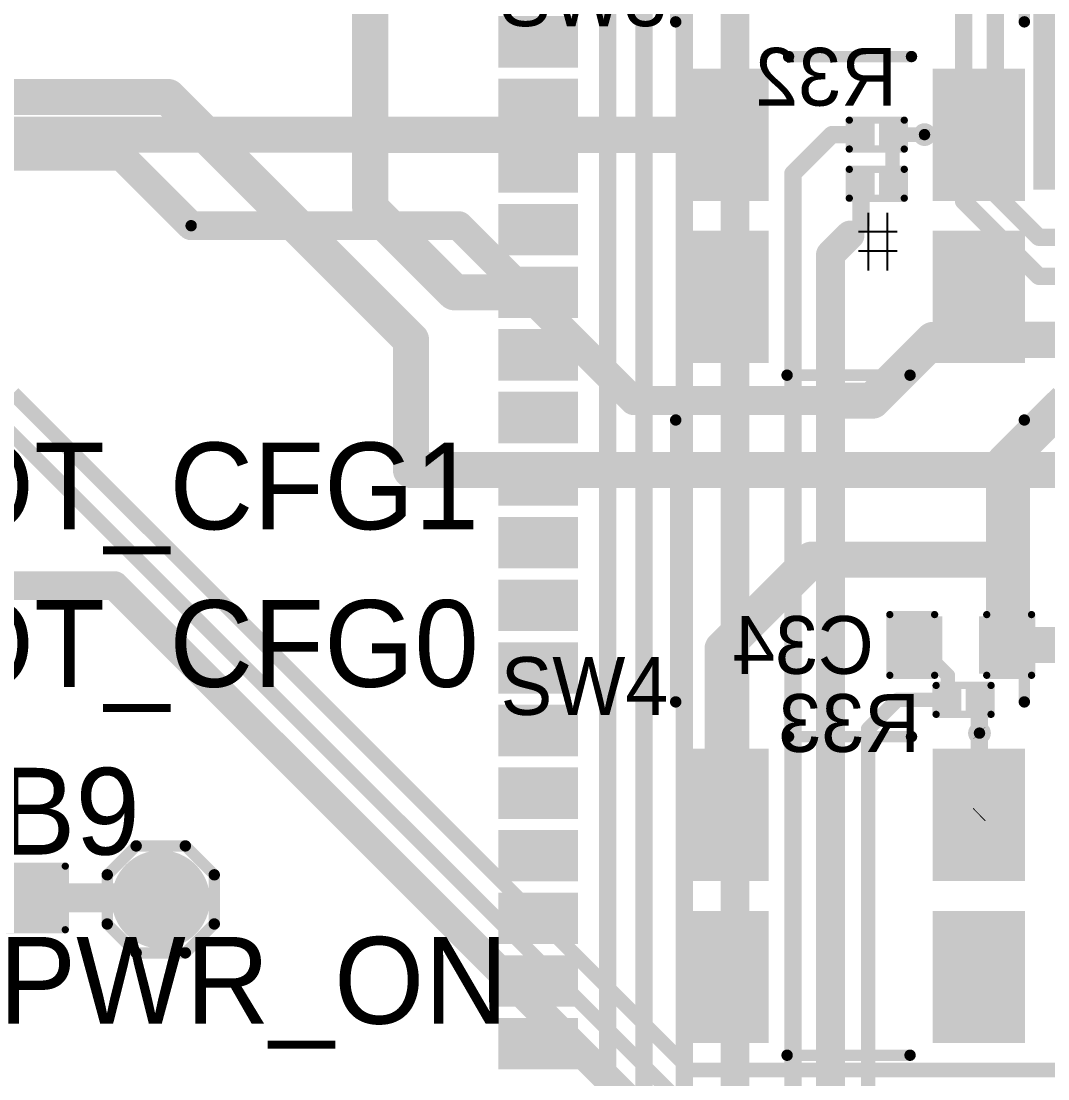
# Model space of a CAD drawing. Header units: millimetres. Extents: x 0.85 to 4.91, y 0.77 to 5.15.
# Drawn here: x 3.355 to 4.064, y 3.252 to 3.983 of the extents above; entities that cross this region are included whole.
import ezdxf

# ---------------------------------------------------------------- set-up
doc = ezdxf.new("R2010")
doc.units = ezdxf.units.MM
doc.header["$MEASUREMENT"] = 0
for name, color, linetype in [('BottomLayer', 5, 'Continuous'), ('BottomOverlay', 54, 'Continuous'), ('BottomPaste', 16, 'Continuous'), ('BottomSolder', 6, 'Continuous'), ('MultiLayer', 9, 'Continuous'), ('TopLayer', 1, 'Continuous'), ('TopOverlay', 2, 'Continuous'), ('TopPaste', 8, 'Continuous'), ('TopSolder', 216, 'Continuous'), ('ViaHoleLayer', 16, 'Continuous')]:
    doc.layers.add(name, color=color, linetype=linetype)

# ---------------------------------------------------------------- blocks, each defined once
blk = doc.blocks.new('S5P4418_B_8')
at = {"layer": 'BottomLayer'}
for points in [[(0.98032, 0.7874), (1.02756, 0.7874), (0.98032, 0.81496), (1.02756, 0.81496)], [(0.98032, 0.74409), (1.02756, 0.74409), (0.98032, 0.77165), (1.02756, 0.77165)], [(0.98032, 0.70079), (1.02756, 0.70079), (0.98032, 0.72835), (1.02756, 0.72835)], [(0.98032, 0.65748), (1.02756, 0.65748), (0.98032, 0.68504), (1.02756, 0.68504)], [(0.98032, 0.61417), (1.02756, 0.61417), (0.98032, 0.64173), (1.02756, 0.64173)], [(0.98032, 0.57087), (1.02756, 0.57087), (0.98032, 0.59843), (1.02756, 0.59843)], [(0.98032, 0.52756), (1.02756, 0.52756), (0.98032, 0.55512), (1.02756, 0.55512)], [(0.98032, 0.48425), (1.02756, 0.48425), (0.98032, 0.51181), (1.02756, 0.51181)], [(0.98032, 0.44094), (1.02756, 0.44094), (0.98032, 0.4685), (1.02756, 0.4685)], [(0.98032, 0.39764), (1.02756, 0.39764), (0.98032, 0.4252), (1.02756, 0.4252)], [(0.98032, 0.35433), (1.02756, 0.35433), (0.98032, 0.38189), (1.02756, 0.38189)], [(0.98032, 0.31102), (1.02756, 0.31102), (0.98032, 0.33858), (1.02756, 0.33858)], [(0.98032, 0.26772), (1.02756, 0.26772), (0.98032, 0.29528), (1.02756, 0.29528)], [(0.98032, 0.22441), (1.02756, 0.22441), (0.98032, 0.25197), (1.02756, 0.25197)], [(0.98032, 0.1811), (1.02756, 0.1811), (0.98032, 0.20866), (1.02756, 0.20866)], [(0.98032, 0.1378), (1.02756, 0.1378), (0.98032, 0.16535), (1.02756, 0.16535)], [(0.98032, 0.09449), (1.02756, 0.09449), (0.98032, 0.12205), (1.02756, 0.12205)]]:
    blk.add_solid(points, dxfattribs=at)
at = {"layer": 'BottomPaste'}
for points in [[(0.98032, 0.7874), (1.02756, 0.7874), (0.98032, 0.81496), (1.02756, 0.81496)], [(0.98032, 0.74409), (1.02756, 0.74409), (0.98032, 0.77165), (1.02756, 0.77165)], [(0.98032, 0.70079), (1.02756, 0.70079), (0.98032, 0.72835), (1.02756, 0.72835)], [(0.98032, 0.65748), (1.02756, 0.65748), (0.98032, 0.68504), (1.02756, 0.68504)], [(0.98032, 0.61417), (1.02756, 0.61417), (0.98032, 0.64173), (1.02756, 0.64173)], [(0.98032, 0.57087), (1.02756, 0.57087), (0.98032, 0.59843), (1.02756, 0.59843)], [(0.98032, 0.52756), (1.02756, 0.52756), (0.98032, 0.55512), (1.02756, 0.55512)], [(0.98032, 0.48425), (1.02756, 0.48425), (0.98032, 0.51181), (1.02756, 0.51181)], [(0.98032, 0.44094), (1.02756, 0.44094), (0.98032, 0.4685), (1.02756, 0.4685)], [(0.98032, 0.39764), (1.02756, 0.39764), (0.98032, 0.4252), (1.02756, 0.4252)], [(0.98032, 0.35433), (1.02756, 0.35433), (0.98032, 0.38189), (1.02756, 0.38189)], [(0.98032, 0.31102), (1.02756, 0.31102), (0.98032, 0.33858), (1.02756, 0.33858)], [(0.98032, 0.26772), (1.02756, 0.26772), (0.98032, 0.29528), (1.02756, 0.29528)], [(0.98032, 0.22441), (1.02756, 0.22441), (0.98032, 0.25197), (1.02756, 0.25197)], [(0.98032, 0.1811), (1.02756, 0.1811), (0.98032, 0.20866), (1.02756, 0.20866)], [(0.98032, 0.1378), (1.02756, 0.1378), (0.98032, 0.16535), (1.02756, 0.16535)], [(0.98032, 0.09449), (1.02756, 0.09449), (0.98032, 0.12205), (1.02756, 0.12205)]]:
    blk.add_solid(points, dxfattribs=at)
at = {"layer": 'BottomSolder'}
for points in [[(0.97632, 0.7834), (1.03156, 0.7834), (0.97632, 0.81896), (1.03156, 0.81896)], [(0.97632, 0.74009), (1.03156, 0.74009), (0.97632, 0.77565), (1.03156, 0.77565)], [(0.97632, 0.69679), (1.03156, 0.69679), (0.97632, 0.73235), (1.03156, 0.73235)], [(0.97632, 0.65348), (1.03156, 0.65348), (0.97632, 0.68904), (1.03156, 0.68904)], [(0.97632, 0.61017), (1.03156, 0.61017), (0.97632, 0.64573), (1.03156, 0.64573)], [(0.97632, 0.56687), (1.03156, 0.56687), (0.97632, 0.60243), (1.03156, 0.60243)], [(0.97632, 0.52356), (1.03156, 0.52356), (0.97632, 0.55912), (1.03156, 0.55912)], [(0.97632, 0.48025), (1.03156, 0.48025), (0.97632, 0.51581), (1.03156, 0.51581)], [(0.97632, 0.43694), (1.03156, 0.43694), (0.97632, 0.4725), (1.03156, 0.4725)], [(0.97632, 0.39364), (1.03156, 0.39364), (0.97632, 0.4292), (1.03156, 0.4292)], [(0.97632, 0.35033), (1.03156, 0.35033), (0.97632, 0.38589), (1.03156, 0.38589)], [(0.97632, 0.30702), (1.03156, 0.30702), (0.97632, 0.34258), (1.03156, 0.34258)], [(0.97632, 0.26372), (1.03156, 0.26372), (0.97632, 0.29928), (1.03156, 0.29928)], [(0.97632, 0.22041), (1.03156, 0.22041), (0.97632, 0.25597), (1.03156, 0.25597)], [(0.97632, 0.1771), (1.03156, 0.1771), (0.97632, 0.21266), (1.03156, 0.21266)], [(0.97632, 0.1338), (1.03156, 0.1338), (0.97632, 0.16935), (1.03156, 0.16935)], [(0.97632, 0.09049), (1.03156, 0.09049), (0.97632, 0.12605), (1.03156, 0.12605)]]:
    blk.add_solid(points, dxfattribs=at)
blk = doc.blocks.new('S______B______15')
at = {"layer": 'TopLayer'}
for points in [[(-0.015, -0.0175), (-0.015, 0.0175), (-0.045, -0.0175), (-0.045, 0.0175)], [(0.045, -0.0175), (0.045, 0.0175), (0.015, -0.0175), (0.015, 0.0175)]]:
    blk.add_solid(points, dxfattribs=at)
at = {"layer": 'TopOverlay', "const_width": 0.005}
for points in [[(0.05, 0.022), (-0.05, 0.022)], [(-0.05, 0.022), (-0.05, -0.022)], [(0.05, 0.022), (0.05, -0.022)], [(0.05, -0.022), (-0.05, -0.022)]]:
    blk.add_lwpolyline(points, dxfattribs=at)
at = {"layer": 'TopOverlay', "const_width": 0.0025}
for points in [[(-0.05125, 0.022, 1), (-0.04875, 0.022, 1)], [(-0.05125, 0.022, 1), (-0.04875, 0.022, 1)], [(0.04875, 0.022, 1), (0.05125, 0.022, 1)], [(0.04875, 0.022, 1), (0.05125, 0.022, 1)], [(-0.05125, -0.022, 1), (-0.04875, -0.022, 1)], [(-0.05125, -0.022, 1), (-0.04875, -0.022, 1)], [(0.04875, -0.022, 1), (0.05125, -0.022, 1)], [(0.04875, -0.022, 1), (0.05125, -0.022, 1)]]:
    blk.add_lwpolyline(points, format="xyb", close=True, dxfattribs=at)
at = {"layer": 'TopPaste'}
for points in [[(-0.015, -0.0175), (-0.015, 0.0175), (-0.045, -0.0175), (-0.045, 0.0175)], [(0.045, -0.0175), (0.045, 0.0175), (0.015, -0.0175), (0.015, 0.0175)]]:
    blk.add_solid(points, dxfattribs=at)
at = {"layer": 'TopSolder'}
for points in [[(-0.011, -0.0215), (-0.011, 0.0215), (-0.049, -0.0215), (-0.049, 0.0215)], [(0.049, -0.0215), (0.049, 0.0215), (0.011, -0.0215), (0.011, 0.0215)]]:
    blk.add_solid(points, dxfattribs=at)
blk = doc.blocks.new('TEST_POINT_45')
at = {"layer": 'TopLayer', "const_width": 0.03}
blk.add_lwpolyline([(-0.015, 0, 1), (0.015, 0, 1)], format="xyb", close=True, dxfattribs=at)
at = {"layer": 'TopOverlay', "const_width": 0.00787}
for points in [[(-0.037, 0.017), (-0.017, 0.037)], [(-0.017, 0.037), (0.017, 0.037)], [(-0.017, 0.037), (0.017, 0.037)], [(0.017, 0.037), (0.037, 0.017)], [(-0.037, -0.017), (-0.037, 0.017)], [(0.037, -0.017), (0.037, 0.017)], [(-0.037, -0.017), (-0.017, -0.037)], [(0.017, -0.037), (0.037, -0.017)], [(-0.017, -0.037), (0.017, -0.037)], [(-0.017, -0.037), (0.017, -0.037)]]:
    blk.add_lwpolyline(points, dxfattribs=at)
at = {"layer": 'TopOverlay', "const_width": 0.00394}
for points in [[(-0.01897, 0.037, 1), (-0.01503, 0.037, 1)], [(-0.01897, 0.037, 1), (-0.01503, 0.037, 1)], [(-0.01897, 0.037, 1), (-0.01503, 0.037, 1)], [(0.01503, 0.037, 1), (0.01897, 0.037, 1)], [(0.01503, 0.037, 1), (0.01897, 0.037, 1)], [(0.01503, 0.037, 1), (0.01897, 0.037, 1)], [(-0.03897, 0.017, 1), (-0.03503, 0.017, 1)], [(-0.03897, 0.017, 1), (-0.03503, 0.017, 1)], [(0.03503, 0.017, 1), (0.03897, 0.017, 1)], [(0.03503, 0.017, 1), (0.03897, 0.017, 1)], [(-0.03897, -0.017, 1), (-0.03503, -0.017, 1)], [(-0.03897, -0.017, 1), (-0.03503, -0.017, 1)], [(0.03503, -0.017, 1), (0.03897, -0.017, 1)], [(0.03503, -0.017, 1), (0.03897, -0.017, 1)], [(-0.01897, -0.037, 1), (-0.01503, -0.037, 1)], [(-0.01897, -0.037, 1), (-0.01503, -0.037, 1)], [(-0.01897, -0.037, 1), (-0.01503, -0.037, 1)], [(0.01503, -0.037, 1), (0.01897, -0.037, 1)], [(0.01503, -0.037, 1), (0.01897, -0.037, 1)], [(0.01503, -0.037, 1), (0.01897, -0.037, 1)]]:
    blk.add_lwpolyline(points, format="xyb", close=True, dxfattribs=at)
at = {"layer": 'TopPaste', "const_width": 0.03}
blk.add_lwpolyline([(-0.015, 0, 1), (0.015, 0, 1)], format="xyb", close=True, dxfattribs=at)
at = {"layer": 'TopSolder', "const_width": 0.034}
blk.add_lwpolyline([(-0.017, 0, 1), (0.017, 0, 1)], format="xyb", close=True, dxfattribs=at)
blk = doc.blocks.new('TL3301NF160QG_TR_142')
at = {"layer": 'TopLayer'}
for points in [[(-0.1374, 0.11654), (-0.22087, 0.11654), (-0.1374, 0.06063), (-0.22087, 0.06063)], [(0.22087, 0.11654), (0.1374, 0.11654), (0.22087, 0.06063), (0.1374, 0.06063)], [(-0.1374, -0.06063), (-0.22087, -0.06063), (-0.1374, -0.11654), (-0.22087, -0.11654)], [(0.22087, -0.06063), (0.1374, -0.06063), (0.22087, -0.11654), (0.1374, -0.11654)]]:
    blk.add_solid(points, dxfattribs=at)
at = {"layer": 'TopOverlay', "const_width": 0.00787}
for points in [[(-0.101, 0.121), (0.094, 0.121)], [(-0.125, 0.043), (-0.125, -0.042)], [(0.125, 0.044), (0.125, -0.041)], [(-0.101, -0.12), (0.094, -0.12)]]:
    blk.add_lwpolyline(points, dxfattribs=at)
at = {"layer": 'TopOverlay', "const_width": 0.00394}
for points in [[(-0.10297, 0.121, 1), (-0.09903, 0.121, 1)], [(0.09203, 0.121, 1), (0.09597, 0.121, 1)], [(-0.12697, 0.043, 1), (-0.12303, 0.043, 1)], [(0.12303, 0.044, 1), (0.12697, 0.044, 1)], [(-0.12697, -0.042, 1), (-0.12303, -0.042, 1)], [(0.12303, -0.041, 1), (0.12697, -0.041, 1)], [(-0.10297, -0.12, 1), (-0.09903, -0.12, 1)], [(0.09203, -0.12, 1), (0.09597, -0.12, 1)]]:
    blk.add_lwpolyline(points, format="xyb", close=True, dxfattribs=at)
at = {"layer": 'TopPaste'}
for points in [[(-0.1374, 0.11654), (-0.22087, 0.11654), (-0.1374, 0.06063), (-0.22087, 0.06063)], [(0.22087, 0.11654), (0.1374, 0.11654), (0.22087, 0.06063), (0.1374, 0.06063)], [(-0.1374, -0.06063), (-0.22087, -0.06063), (-0.1374, -0.11654), (-0.22087, -0.11654)], [(0.22087, -0.06063), (0.1374, -0.06063), (0.22087, -0.11654), (0.1374, -0.11654)]]:
    blk.add_solid(points, dxfattribs=at)
at = {"layer": 'TopSolder'}
for points in [[(-0.1334, 0.12054), (-0.22487, 0.12054), (-0.1334, 0.05663), (-0.22487, 0.05663)], [(0.22487, 0.12054), (0.1334, 0.12054), (0.22487, 0.05663), (0.1334, 0.05663)], [(-0.1334, -0.05663), (-0.22487, -0.05663), (-0.1334, -0.12054), (-0.22487, -0.12054)], [(0.22487, -0.05663), (0.1334, -0.05663), (0.22487, -0.12054), (0.1334, -0.12054)]]:
    blk.add_solid(points, dxfattribs=at)
blk = doc.blocks.new('TL3301NF160QG_TR_143')
at = {"layer": 'TopLayer'}
for points in [[(-0.1374, 0.11654), (-0.22087, 0.11654), (-0.1374, 0.06063), (-0.22087, 0.06063)], [(0.22087, 0.11654), (0.1374, 0.11654), (0.22087, 0.06063), (0.1374, 0.06063)], [(-0.1374, -0.06063), (-0.22087, -0.06063), (-0.1374, -0.11654), (-0.22087, -0.11654)], [(0.22087, -0.06063), (0.1374, -0.06063), (0.22087, -0.11654), (0.1374, -0.11654)]]:
    blk.add_solid(points, dxfattribs=at)
at = {"layer": 'TopOverlay', "const_width": 0.00787}
for points in [[(-0.101, 0.121), (0.094, 0.121)], [(-0.125, 0.043), (-0.125, -0.042)], [(0.125, 0.044), (0.125, -0.041)], [(-0.101, -0.12), (0.094, -0.12)]]:
    blk.add_lwpolyline(points, dxfattribs=at)
at = {"layer": 'TopOverlay', "const_width": 0.00394}
for points in [[(-0.10297, 0.121, 1), (-0.09903, 0.121, 1)], [(0.09203, 0.121, 1), (0.09597, 0.121, 1)], [(-0.12697, 0.043, 1), (-0.12303, 0.043, 1)], [(0.12303, 0.044, 1), (0.12697, 0.044, 1)], [(-0.12697, -0.042, 1), (-0.12303, -0.042, 1)], [(0.12303, -0.041, 1), (0.12697, -0.041, 1)], [(-0.10297, -0.12, 1), (-0.09903, -0.12, 1)], [(0.09203, -0.12, 1), (0.09597, -0.12, 1)]]:
    blk.add_lwpolyline(points, format="xyb", close=True, dxfattribs=at)
at = {"layer": 'TopPaste'}
for points in [[(-0.1374, 0.11654), (-0.22087, 0.11654), (-0.1374, 0.06063), (-0.22087, 0.06063)], [(0.22087, 0.11654), (0.1374, 0.11654), (0.22087, 0.06063), (0.1374, 0.06063)], [(-0.1374, -0.06063), (-0.22087, -0.06063), (-0.1374, -0.11654), (-0.22087, -0.11654)], [(0.22087, -0.06063), (0.1374, -0.06063), (0.22087, -0.11654), (0.1374, -0.11654)]]:
    blk.add_solid(points, dxfattribs=at)
at = {"layer": 'TopSolder'}
for points in [[(-0.1334, 0.12054), (-0.22487, 0.12054), (-0.1334, 0.05663), (-0.22487, 0.05663)], [(0.22487, 0.12054), (0.1334, 0.12054), (0.22487, 0.05663), (0.1334, 0.05663)], [(-0.1334, -0.05663), (-0.22487, -0.05663), (-0.1334, -0.12054), (-0.22487, -0.12054)], [(0.22487, -0.05663), (0.1334, -0.05663), (0.22487, -0.12054), (0.1334, -0.12054)]]:
    blk.add_solid(points, dxfattribs=at)
blk = doc.blocks.new('TL3301NF160QG_TR_144')
at = {"layer": 'TopLayer'}
for points in [[(-0.1374, 0.11654), (-0.22087, 0.11654), (-0.1374, 0.06063), (-0.22087, 0.06063)], [(0.22087, 0.11654), (0.1374, 0.11654), (0.22087, 0.06063), (0.1374, 0.06063)], [(-0.1374, -0.06063), (-0.22087, -0.06063), (-0.1374, -0.11654), (-0.22087, -0.11654)], [(0.22087, -0.06063), (0.1374, -0.06063), (0.22087, -0.11654), (0.1374, -0.11654)]]:
    blk.add_solid(points, dxfattribs=at)
at = {"layer": 'TopOverlay', "const_width": 0.00787}
for points in [[(-0.101, 0.121), (0.094, 0.121)], [(-0.125, 0.043), (-0.125, -0.042)], [(0.125, 0.044), (0.125, -0.041)], [(-0.101, -0.12), (0.094, -0.12)]]:
    blk.add_lwpolyline(points, dxfattribs=at)
at = {"layer": 'TopOverlay', "const_width": 0.00394}
for points in [[(-0.10297, 0.121, 1), (-0.09903, 0.121, 1)], [(0.09203, 0.121, 1), (0.09597, 0.121, 1)], [(-0.12697, 0.043, 1), (-0.12303, 0.043, 1)], [(0.12303, 0.044, 1), (0.12697, 0.044, 1)], [(-0.12697, -0.042, 1), (-0.12303, -0.042, 1)], [(0.12303, -0.041, 1), (0.12697, -0.041, 1)], [(-0.10297, -0.12, 1), (-0.09903, -0.12, 1)], [(0.09203, -0.12, 1), (0.09597, -0.12, 1)]]:
    blk.add_lwpolyline(points, format="xyb", close=True, dxfattribs=at)
at = {"layer": 'TopPaste'}
for points in [[(-0.1374, 0.11654), (-0.22087, 0.11654), (-0.1374, 0.06063), (-0.22087, 0.06063)], [(0.22087, 0.11654), (0.1374, 0.11654), (0.22087, 0.06063), (0.1374, 0.06063)], [(-0.1374, -0.06063), (-0.22087, -0.06063), (-0.1374, -0.11654), (-0.22087, -0.11654)], [(0.22087, -0.06063), (0.1374, -0.06063), (0.22087, -0.11654), (0.1374, -0.11654)]]:
    blk.add_solid(points, dxfattribs=at)
at = {"layer": 'TopSolder'}
for points in [[(-0.1334, 0.12054), (-0.22487, 0.12054), (-0.1334, 0.05663), (-0.22487, 0.05663)], [(0.22487, 0.12054), (0.1334, 0.12054), (0.22487, 0.05663), (0.1334, 0.05663)], [(-0.1334, -0.05663), (-0.22487, -0.05663), (-0.1334, -0.12054), (-0.22487, -0.12054)], [(0.22487, -0.05663), (0.1334, -0.05663), (0.22487, -0.12054), (0.1334, -0.12054)]]:
    blk.add_solid(points, dxfattribs=at)
blk = doc.blocks.new('R___0201_B_175')
at = {"layer": 'BottomLayer'}
for points in [[(-0.01614, -0.00728), (-0.00551, -0.00728), (-0.01614, 0.00728), (-0.00551, 0.00728)], [(0.00551, -0.00728), (0.01614, -0.00728), (0.00551, 0.00728), (0.01614, 0.00728)]]:
    blk.add_solid(points, dxfattribs=at)
at = {"layer": 'BottomOverlay', "const_width": 0.005}
for points in [[(0.019, 0.01), (-0.019, 0.01)], [(-0.019, 0.01), (-0.019, -0.01)], [(0.019, 0.01), (0.019, -0.01)], [(0.019, -0.01), (-0.019, -0.01)]]:
    blk.add_lwpolyline(points, dxfattribs=at)
at = {"layer": 'BottomOverlay', "const_width": 0.0025}
for points in [[(-0.02025, 0.01, 1), (-0.01775, 0.01, 1)], [(-0.02025, 0.01, 1), (-0.01775, 0.01, 1)], [(0.01775, 0.01, 1), (0.02025, 0.01, 1)], [(0.01775, 0.01, 1), (0.02025, 0.01, 1)], [(-0.02025, -0.01, 1), (-0.01775, -0.01, 1)], [(-0.02025, -0.01, 1), (-0.01775, -0.01, 1)], [(0.01775, -0.01, 1), (0.02025, -0.01, 1)], [(0.01775, -0.01, 1), (0.02025, -0.01, 1)]]:
    blk.add_lwpolyline(points, format="xyb", close=True, dxfattribs=at)
at = {"layer": 'BottomPaste'}
for points in [[(-0.01614, -0.00728), (-0.00551, -0.00728), (-0.01614, 0.00728), (-0.00551, 0.00728)], [(0.00551, -0.00728), (0.01614, -0.00728), (0.00551, 0.00728), (0.01614, 0.00728)]]:
    blk.add_solid(points, dxfattribs=at)
at = {"layer": 'BottomSolder'}
for points in [[(-0.02014, -0.01128), (-0.00151, -0.01128), (-0.02014, 0.01128), (-0.00151, 0.01128)], [(0.00151, -0.01128), (0.02014, -0.01128), (0.00151, 0.01128), (0.02014, 0.01128)]]:
    blk.add_solid(points, dxfattribs=at)
blk = doc.blocks.new('R___0201_B_176')
at = {"layer": 'BottomLayer'}
for points in [[(-0.01614, -0.00728), (-0.00551, -0.00728), (-0.01614, 0.00728), (-0.00551, 0.00728)], [(0.00551, -0.00728), (0.01614, -0.00728), (0.00551, 0.00728), (0.01614, 0.00728)]]:
    blk.add_solid(points, dxfattribs=at)
at = {"layer": 'BottomOverlay', "const_width": 0.005}
for points in [[(0.019, 0.01), (-0.019, 0.01)], [(-0.019, 0.01), (-0.019, -0.01)], [(0.019, 0.01), (0.019, -0.01)], [(0.019, -0.01), (-0.019, -0.01)]]:
    blk.add_lwpolyline(points, dxfattribs=at)
at = {"layer": 'BottomOverlay', "const_width": 0.0025}
for points in [[(-0.02025, 0.01, 1), (-0.01775, 0.01, 1)], [(-0.02025, 0.01, 1), (-0.01775, 0.01, 1)], [(0.01775, 0.01, 1), (0.02025, 0.01, 1)], [(0.01775, 0.01, 1), (0.02025, 0.01, 1)], [(-0.02025, -0.01, 1), (-0.01775, -0.01, 1)], [(-0.02025, -0.01, 1), (-0.01775, -0.01, 1)], [(0.01775, -0.01, 1), (0.02025, -0.01, 1)], [(0.01775, -0.01, 1), (0.02025, -0.01, 1)]]:
    blk.add_lwpolyline(points, format="xyb", close=True, dxfattribs=at)
at = {"layer": 'BottomPaste'}
for points in [[(-0.01614, -0.00728), (-0.00551, -0.00728), (-0.01614, 0.00728), (-0.00551, 0.00728)], [(0.00551, -0.00728), (0.01614, -0.00728), (0.00551, 0.00728), (0.01614, 0.00728)]]:
    blk.add_solid(points, dxfattribs=at)
at = {"layer": 'BottomSolder'}
for points in [[(-0.02014, -0.01128), (-0.00151, -0.01128), (-0.02014, 0.01128), (-0.00151, 0.01128)], [(0.00151, -0.01128), (0.02014, -0.01128), (0.00151, 0.01128), (0.02014, 0.01128)]]:
    blk.add_solid(points, dxfattribs=at)
blk = doc.blocks.new('R___0201_B_177')
at = {"layer": 'BottomLayer'}
for points in [[(-0.01614, -0.00728), (-0.00551, -0.00728), (-0.01614, 0.00728), (-0.00551, 0.00728)], [(0.00551, -0.00728), (0.01614, -0.00728), (0.00551, 0.00728), (0.01614, 0.00728)]]:
    blk.add_solid(points, dxfattribs=at)
at = {"layer": 'BottomOverlay', "const_width": 0.005}
for points in [[(0.019, 0.01), (-0.019, 0.01)], [(-0.019, 0.01), (-0.019, -0.01)], [(0.019, 0.01), (0.019, -0.01)], [(0.019, -0.01), (-0.019, -0.01)]]:
    blk.add_lwpolyline(points, dxfattribs=at)
at = {"layer": 'BottomOverlay', "const_width": 0.0025}
for points in [[(-0.02025, 0.01, 1), (-0.01775, 0.01, 1)], [(-0.02025, 0.01, 1), (-0.01775, 0.01, 1)], [(0.01775, 0.01, 1), (0.02025, 0.01, 1)], [(0.01775, 0.01, 1), (0.02025, 0.01, 1)], [(-0.02025, -0.01, 1), (-0.01775, -0.01, 1)], [(-0.02025, -0.01, 1), (-0.01775, -0.01, 1)], [(0.01775, -0.01, 1), (0.02025, -0.01, 1)], [(0.01775, -0.01, 1), (0.02025, -0.01, 1)]]:
    blk.add_lwpolyline(points, format="xyb", close=True, dxfattribs=at)
at = {"layer": 'BottomPaste'}
for points in [[(-0.01614, -0.00728), (-0.00551, -0.00728), (-0.01614, 0.00728), (-0.00551, 0.00728)], [(0.00551, -0.00728), (0.01614, -0.00728), (0.00551, 0.00728), (0.01614, 0.00728)]]:
    blk.add_solid(points, dxfattribs=at)
at = {"layer": 'BottomSolder'}
for points in [[(-0.02014, -0.01128), (-0.00151, -0.01128), (-0.02014, 0.01128), (-0.00151, 0.01128)], [(0.00151, -0.01128), (0.02014, -0.01128), (0.00151, 0.01128), (0.02014, 0.01128)]]:
    blk.add_solid(points, dxfattribs=at)
blk = doc.blocks.new('C__0603_B_242')
at = {"layer": 'BottomLayer'}
for points in [[(-0.015, -0.0175), (-0.015, 0.0175), (-0.045, -0.0175), (-0.045, 0.0175)], [(0.045, -0.0175), (0.045, 0.0175), (0.015, -0.0175), (0.015, 0.0175)]]:
    blk.add_solid(points, dxfattribs=at)
at = {"layer": 'BottomOverlay', "const_width": 0.005}
for points in [[(-0.018, 0.021), (-0.049, 0.021)], [(-0.049, 0.021), (-0.049, -0.021)], [(0.049, 0.021), (0.018, 0.021)], [(0.049, 0.021), (0.049, -0.021)], [(-0.018, -0.021), (-0.049, -0.021)], [(0.049, -0.021), (0.018, -0.021)]]:
    blk.add_lwpolyline(points, dxfattribs=at)
at = {"layer": 'BottomOverlay', "const_width": 0.0025}
for points in [[(-0.05025, 0.021, 1), (-0.04775, 0.021, 1)], [(-0.05025, 0.021, 1), (-0.04775, 0.021, 1)], [(-0.01925, 0.021, 1), (-0.01675, 0.021, 1)], [(0.01675, 0.021, 1), (0.01925, 0.021, 1)], [(0.04775, 0.021, 1), (0.05025, 0.021, 1)], [(0.04775, 0.021, 1), (0.05025, 0.021, 1)], [(-0.05025, -0.021, 1), (-0.04775, -0.021, 1)], [(-0.05025, -0.021, 1), (-0.04775, -0.021, 1)], [(-0.01925, -0.021, 1), (-0.01675, -0.021, 1)], [(0.01675, -0.021, 1), (0.01925, -0.021, 1)], [(0.04775, -0.021, 1), (0.05025, -0.021, 1)], [(0.04775, -0.021, 1), (0.05025, -0.021, 1)]]:
    blk.add_lwpolyline(points, format="xyb", close=True, dxfattribs=at)
at = {"layer": 'BottomPaste'}
for points in [[(-0.015, -0.0175), (-0.015, 0.0175), (-0.045, -0.0175), (-0.045, 0.0175)], [(0.045, -0.0175), (0.045, 0.0175), (0.015, -0.0175), (0.015, 0.0175)]]:
    blk.add_solid(points, dxfattribs=at)
at = {"layer": 'BottomSolder'}
for points in [[(-0.01264, -0.01986), (-0.01264, 0.01986), (-0.04736, -0.01986), (-0.04736, 0.01986)], [(0.04736, -0.01986), (0.04736, 0.01986), (0.01264, -0.01986), (0.01264, 0.01986)]]:
    blk.add_solid(points, dxfattribs=at)

msp = doc.modelspace()

# ---------------------------------------------------------------- linework, layer by layer
at = {"layer": 'BottomLayer'}
for points, const_width in [([(4.006, 3.859), (4.006, 4.26)], 0.012), ([(3.785, 3.08365), (3.785, 4.257)], 0.012), ([(4.028, 3.864), (4.028, 4.251)], 0.012), ([(3.813, 3.057), (3.813, 4.232)], 0.012), ([(3.848, 3.027), (3.848, 4.22069)], 0.02), ([(3.5958, 3.8542), (3.5958, 4.17194)], 0.025), ([(3.76, 3.111), (3.76, 4.12351)], 0.012), ([(2.339, 3.931), (3.456, 3.931)], 0.025), ([(3.456, 3.931), (3.624, 3.763)], 0.025), ([(3.888, 3.878), (3.915, 3.905)], 0.012), ([(3.915, 3.905), (3.93517, 3.905)], 0.012), ([(3.95683, 3.871), (3.95683, 3.905)], 0.01), ([(3.95683, 3.905), (3.979, 3.905)], 0.01), ([(2.713, 3.89), (3.424, 3.89)], 0.02), ([(3.424, 3.89), (3.472, 3.842)], 0.02), ([(3.888, 3.1), (3.888, 3.878)], 0.012), ([(3.93517, 3.84317), (3.93517, 3.871)], 0.012), ([(3.5958, 3.8542), (3.65405, 3.79595)], 0.025), ([(4.006, 3.859), (4.058, 3.807)], 0.012), ([(4.028, 3.864), (4.058, 3.834)], 0.012), ([(3.9275, 3.8355), (3.93517, 3.84317)], 0.012), ([(3.914, 3.822), (3.9275, 3.8355)], 0.02), ([(4.058, 3.834), (4.442, 3.834)], 0.012), ([(3.914, 3.721), (3.914, 3.822)], 0.02), ([(4.058, 3.807), (4.442, 3.807)], 0.012), ([(3.65405, 3.79595), (3.71194, 3.79595)], 0.025), ([(3.624, 3.673), (3.624, 3.763)], 0.025), ([(3.943, 3.721), (3.985, 3.763)], 0.025), ([(3.985, 3.763), (4.433, 3.763)], 0.025), ([(3.914, 3.721), (3.943, 3.721)], 0.025), ([(4.034, 3.678), (4.077, 3.721)], 0.025), ([(3.914, 3.124), (3.914, 3.721)], 0.02), ([(4.034, 3.552), (4.034, 3.678)], 0.025), ([(4.034, 3.552), (4.092, 3.552)], 0.025), ([(3.974, 3.552), (3.99517, 3.53083)], 0.01), ([(3.99517, 3.514), (3.99517, 3.53083)], 0.01), ([(4.01683, 3.49117), (4.01683, 3.514)], 0.012), ([(3.94, 3.4938), (3.9602, 3.514)], 0.01), ([(3.9602, 3.514), (3.99517, 3.514)], 0.01), ([(3.94, 3.133), (3.94, 3.4938)], 0.01), ([(4.01683, 3.49117), (4.017, 3.491)], 0.012)]:
    msp.add_lwpolyline(points, dxfattribs=dict(at, const_width=const_width))
for points, const_width in [([(3.44975, 3.931, 1), (3.46225, 3.931, 1)], 0.0125), ([(3.44975, 3.931, 1), (3.46225, 3.931, 1)], 0.0125), ([(3.59009, 3.905, 1), (3.60191, 3.905, 1)], 0.01181), ([(3.912, 3.905, 1), (3.918, 3.905, 1)], 0.006), ([(3.912, 3.905, 1), (3.918, 3.905, 1)], 0.006), ([(3.93217, 3.905, 1), (3.93817, 3.905, 1)], 0.006), ([(3.95433, 3.905, 1), (3.95933, 3.905, 1)], 0.005), ([(3.95433, 3.905, 1), (3.95933, 3.905, 1)], 0.005), ([(3.97506, 3.905, 1), (3.98294, 3.905, 1)], 0.00787), ([(3.9765, 3.905, 1), (3.9815, 3.905, 1)], 0.005), ([(3.419, 3.89, 1), (3.429, 3.89, 1)], 0.01), ([(3.419, 3.89, 1), (3.429, 3.89, 1)], 0.01), ([(3.885, 3.878, 1), (3.891, 3.878, 1)], 0.006), ([(3.885, 3.878, 1), (3.891, 3.878, 1)], 0.006), ([(3.93217, 3.871, 1), (3.93817, 3.871, 1)], 0.006), ([(3.95433, 3.871, 1), (3.95933, 3.871, 1)], 0.005), ([(3.58955, 3.8542, 1), (3.60205, 3.8542, 1)], 0.0125), ([(3.58955, 3.8542, 1), (3.60205, 3.8542, 1)], 0.0125), ([(4.003, 3.859, 1), (4.009, 3.859, 1)], 0.006), ([(4.003, 3.859, 1), (4.009, 3.859, 1)], 0.006), ([(4.025, 3.864, 1), (4.031, 3.864, 1)], 0.006), ([(4.025, 3.864, 1), (4.031, 3.864, 1)], 0.006), ([(3.467, 3.842, 1), (3.477, 3.842, 1)], 0.01), ([(3.46806, 3.842, 1), (3.47594, 3.842, 1)], 0.00787), ([(3.93217, 3.84317, 1), (3.93817, 3.84317, 1)], 0.006), ([(3.93217, 3.84317, 1), (3.93817, 3.84317, 1)], 0.006), ([(3.9225, 3.8355, 1), (3.9325, 3.8355, 1)], 0.01), ([(3.9245, 3.8355, 1), (3.9305, 3.8355, 1)], 0.006), ([(4.055, 3.834, 1), (4.061, 3.834, 1)], 0.006), ([(4.055, 3.834, 1), (4.061, 3.834, 1)], 0.006), ([(3.909, 3.822, 1), (3.919, 3.822, 1)], 0.01), ([(3.909, 3.822, 1), (3.919, 3.822, 1)], 0.01), ([(4.055, 3.807, 1), (4.061, 3.807, 1)], 0.006), ([(4.055, 3.807, 1), (4.061, 3.807, 1)], 0.006), ([(3.6478, 3.79595, 1), (3.6603, 3.79595, 1)], 0.0125), ([(3.6478, 3.79595, 1), (3.6603, 3.79595, 1)], 0.0125), ([(3.70569, 3.79595, 1), (3.71819, 3.79595, 1)], 0.0125), ([(3.61775, 3.763, 1), (3.63025, 3.763, 1)], 0.0125), ([(3.61775, 3.763, 1), (3.63025, 3.763, 1)], 0.0125), ([(3.97875, 3.763, 1), (3.99125, 3.763, 1)], 0.0125), ([(3.97875, 3.763, 1), (3.99125, 3.763, 1)], 0.0125), ([(3.90775, 3.721, 1), (3.92025, 3.721, 1)], 0.0125), ([(3.90809, 3.721, 1), (3.91991, 3.721, 1)], 0.01181), ([(3.93675, 3.721, 1), (3.94925, 3.721, 1)], 0.0125), ([(3.93675, 3.721, 1), (3.94925, 3.721, 1)], 0.0125), ([(3.909, 3.721, 1), (3.919, 3.721, 1)], 0.01), ([(3.909, 3.721, 1), (3.919, 3.721, 1)], 0.01), ([(4.02775, 3.678, 1), (4.04025, 3.678, 1)], 0.0125), ([(4.02775, 3.678, 1), (4.04025, 3.678, 1)], 0.0125), ([(3.61775, 3.673, 1), (3.63025, 3.673, 1)], 0.0125), ([(3.61809, 3.673, 1), (3.62991, 3.673, 1)], 0.01181), ([(4.02609, 3.611, 1), (4.03791, 3.611, 1)], 0.01181), ([(4.02775, 3.552, 1), (4.04025, 3.552, 1)], 0.0125), ([(4.02775, 3.552, 1), (4.04025, 3.552, 1)], 0.0125), ([(3.9715, 3.552, 1), (3.9765, 3.552, 1)], 0.005), ([(3.99267, 3.53083, 1), (3.99767, 3.53083, 1)], 0.005), ([(3.99267, 3.53083, 1), (3.99767, 3.53083, 1)], 0.005), ([(4.01383, 3.514, 1), (4.01983, 3.514, 1)], 0.006), ([(3.9577, 3.514, 1), (3.9627, 3.514, 1)], 0.005), ([(3.9577, 3.514, 1), (3.9627, 3.514, 1)], 0.005), ([(3.99267, 3.514, 1), (3.99767, 3.514, 1)], 0.005), ([(3.99267, 3.514, 1), (3.99767, 3.514, 1)], 0.005), ([(3.9375, 3.4938, 1), (3.9425, 3.4938, 1)], 0.005), ([(3.9375, 3.4938, 1), (3.9425, 3.4938, 1)], 0.005), ([(4.01306, 3.491, 1), (4.02094, 3.491, 1)], 0.00787), ([(4.01383, 3.49117, 1), (4.01983, 3.49117, 1)], 0.006), ([(4.01383, 3.49117, 1), (4.01983, 3.49117, 1)], 0.006), ([(4.014, 3.491, 1), (4.02, 3.491, 1)], 0.006)]:
    msp.add_lwpolyline(points, format="xyb", close=True, dxfattribs=dict(at, const_width=const_width))
msp.add_solid([(4.05417, 3.867), (4.279, 3.867), (4.05417, 4.238), (4.279, 4.238)], dxfattribs=at)
at = {"layer": 'BottomOverlay'}
for p, q in [((3.94001, 3.85099), (3.94001, 3.811)), ((3.95334, 3.811), (3.95334, 3.85099)), ((3.94001, 3.83766), (3.93334, 3.83766)), ((3.96, 3.83766), (3.94001, 3.83766)), ((3.96, 3.82433), (3.93334, 3.82433))]:
    msp.add_line(p, q, dxfattribs=at)
at = {"layer": 'MultiLayer'}
for points, const_width in [([(3.59009, 3.905, 1), (3.60191, 3.905, 1)], 0.01181), ([(3.97506, 3.905, 1), (3.98294, 3.905, 1)], 0.00787), ([(3.46806, 3.842, 1), (3.47594, 3.842, 1)], 0.00787), ([(3.90809, 3.721, 1), (3.91991, 3.721, 1)], 0.01181), ([(3.61809, 3.673, 1), (3.62991, 3.673, 1)], 0.01181), ([(4.02609, 3.611, 1), (4.03791, 3.611, 1)], 0.01181), ([(4.01306, 3.491, 1), (4.02094, 3.491, 1)], 0.00787)]:
    msp.add_lwpolyline(points, format="xyb", close=True, dxfattribs=dict(at, const_width=const_width))
at = {"layer": 'TopLayer'}
for points, const_width in [([(3.213, 3.905), (3.596, 3.905)], 0.025), ([(3.596, 3.905), (3.59613, 3.90487)], 0.025), ([(3.59613, 3.90487), (3.83942, 3.90487)], 0.025), ([(3.979, 3.905), (3.97913, 3.90487)], 0.01), ([(3.97913, 3.90487), (4.01658, 3.90487)], 0.01), ([(3.472, 3.842), (3.657, 3.842)], 0.02), ([(3.657, 3.842), (3.778, 3.721)], 0.02), ([(3.349, 3.726), (3.817, 3.258)], 0.01), ([(3.778, 3.721), (3.914, 3.721)], 0.02), ([(3.337, 3.709), (3.805, 3.241)], 0.01), ([(3.624, 3.673), (4.078, 3.673)], 0.025), ([(3.83942, 3.54942), (3.901, 3.611)], 0.025), ([(3.901, 3.611), (4.032, 3.611)], 0.025), ([(2.147, 3.593), (3.419, 3.593)], 0.02), ([(3.419, 3.593), (3.794, 3.218)], 0.02), ([(3.83942, 3.43447), (3.83942, 3.54942)], 0.025), ([(4.017, 3.43488), (4.017, 3.491)], 0.012), ([(4.01658, 3.43447), (4.017, 3.43488)], 0.012), ([(3.365, 3.377), (3.45, 3.377)], 0.02), ([(3.45, 3.377), (3.451, 3.376)], 0.02), ([(3.817, 3.258), (4.526, 3.258)], 0.01)]:
    msp.add_lwpolyline(points, dxfattribs=dict(at, const_width=const_width))
for points, const_width in [([(3.58975, 3.905, 1), (3.60225, 3.905, 1)], 0.0125), ([(3.58975, 3.905, 1), (3.60225, 3.905, 1)], 0.0125), ([(3.58988, 3.90487, 1), (3.60238, 3.90487, 1)], 0.0125), ([(3.58988, 3.90487, 1), (3.60238, 3.90487, 1)], 0.0125), ([(3.59009, 3.905, 1), (3.60191, 3.905, 1)], 0.01181), ([(3.83317, 3.90487, 1), (3.84567, 3.90487, 1)], 0.0125), ([(3.97506, 3.905, 1), (3.98294, 3.905, 1)], 0.00787), ([(3.9765, 3.905, 1), (3.9815, 3.905, 1)], 0.005), ([(3.97663, 3.90487, 1), (3.98163, 3.90487, 1)], 0.005), ([(3.97663, 3.90487, 1), (3.98163, 3.90487, 1)], 0.005), ([(4.01408, 3.90487, 1), (4.01908, 3.90487, 1)], 0.005), ([(3.467, 3.842, 1), (3.477, 3.842, 1)], 0.01), ([(3.46806, 3.842, 1), (3.47594, 3.842, 1)], 0.00787), ([(3.652, 3.842, 1), (3.662, 3.842, 1)], 0.01), ([(3.652, 3.842, 1), (3.662, 3.842, 1)], 0.01), ([(3.90809, 3.721, 1), (3.91991, 3.721, 1)], 0.01181), ([(3.773, 3.721, 1), (3.783, 3.721, 1)], 0.01), ([(3.773, 3.721, 1), (3.783, 3.721, 1)], 0.01), ([(3.909, 3.721, 1), (3.919, 3.721, 1)], 0.01), ([(3.61775, 3.673, 1), (3.63025, 3.673, 1)], 0.0125), ([(3.61809, 3.673, 1), (3.62991, 3.673, 1)], 0.01181), ([(3.89475, 3.611, 1), (3.90725, 3.611, 1)], 0.0125), ([(3.89475, 3.611, 1), (3.90725, 3.611, 1)], 0.0125), ([(4.02575, 3.611, 1), (4.03825, 3.611, 1)], 0.0125), ([(4.02609, 3.611, 1), (4.03791, 3.611, 1)], 0.01181), ([(3.414, 3.593, 1), (3.424, 3.593, 1)], 0.01), ([(3.414, 3.593, 1), (3.424, 3.593, 1)], 0.01), ([(3.83317, 3.54942, 1), (3.84567, 3.54942, 1)], 0.0125), ([(3.83317, 3.54942, 1), (3.84567, 3.54942, 1)], 0.0125), ([(4.01306, 3.491, 1), (4.02094, 3.491, 1)], 0.00787), ([(4.014, 3.491, 1), (4.02, 3.491, 1)], 0.006), ([(3.83317, 3.43447, 1), (3.84567, 3.43447, 1)], 0.0125), ([(4.01358, 3.43447, 1), (4.01958, 3.43447, 1)], 0.006), ([(4.014, 3.43488, 1), (4.02, 3.43488, 1)], 0.006), ([(4.014, 3.43488, 1), (4.02, 3.43488, 1)], 0.006), ([(3.36, 3.377, 1), (3.37, 3.377, 1)], 0.01), ([(3.445, 3.377, 1), (3.455, 3.377, 1)], 0.01), ([(3.445, 3.377, 1), (3.455, 3.377, 1)], 0.01), ([(3.446, 3.376, 1), (3.456, 3.376, 1)], 0.01), ([(3.8145, 3.258, 1), (3.8195, 3.258, 1)], 0.005), ([(3.8145, 3.258, 1), (3.8195, 3.258, 1)], 0.005)]:
    msp.add_lwpolyline(points, format="xyb", close=True, dxfattribs=dict(at, const_width=const_width))
at = {"layer": 'ViaHoleLayer'}
for points, const_width in [([(3.59305, 3.905, 1), (3.59895, 3.905, 1)], 0.00591), ([(3.97703, 3.905, 1), (3.98097, 3.905, 1)], 0.00394), ([(3.47003, 3.842, 1), (3.47397, 3.842, 1)], 0.00394), ([(3.91105, 3.721, 1), (3.91695, 3.721, 1)], 0.00591), ([(3.62105, 3.673, 1), (3.62695, 3.673, 1)], 0.00591), ([(4.02905, 3.611, 1), (4.03495, 3.611, 1)], 0.00591), ([(4.01503, 3.491, 1), (4.01897, 3.491, 1)], 0.00394)]:
    msp.add_lwpolyline(points, format="xyb", close=True, dxfattribs=dict(at, const_width=const_width))

# ---------------------------------------------------------------- block references
for name, p, rotation in [('TL3301NF160QG_TR_144', (3.928, 4.084), 90), ('S5P4418_B_8', (2.708, 3.168), 360), ('R___0201_B_176', (3.946, 3.905), 180), ('R___0201_B_177', (3.946, 3.871), 180), ('TL3301NF160QG_TR_143', (3.928, 3.6136), 90), ('C__0603_B_242', (4.004, 3.552), 180), ('R___0201_B_175', (4.006, 3.514), 180), ('S______B______15', (3.335, 3.377), 180), ('TL3301NF160QG_TR_142', (3.928, 3.1432), 90)]:
    msp.add_blockref(name, p, dxfattribs=dict(rotation=rotation))
msp.add_blockref('TEST_POINT_45', (3.451, 3.376))

# ---------------------------------------------------------------- texts
at = {"layer": 'BottomOverlay', "text_generation_flag": 2}
msp.add_text('R32', height=0.04, rotation=360, dxfattribs=at).set_placement((3.96, 3.925))
for s, p in [('C34', (3.944, 3.532)), ('R33', (3.976, 3.478))]:
    msp.add_text(s, height=0.04, dxfattribs=at).set_placement(p)
at = {"layer": 'TopOverlay'}
for s, height, p in [('SW3', 0.04, (3.685, 3.98)), ('BOOT_CFG1', 0.06, (3.185, 3.632)), ('BOOT_CFG0', 0.06, (3.185, 3.523)), ('SW4', 0.04, (3.686, 3.5036)), ('SB9', 0.06, (3.285, 3.407)), ('PWR_ON', 0.06, (3.339, 3.29))]:
    msp.add_text(s, height=height, dxfattribs=at).set_placement(p)

doc.saveas('drawing.dxf')
